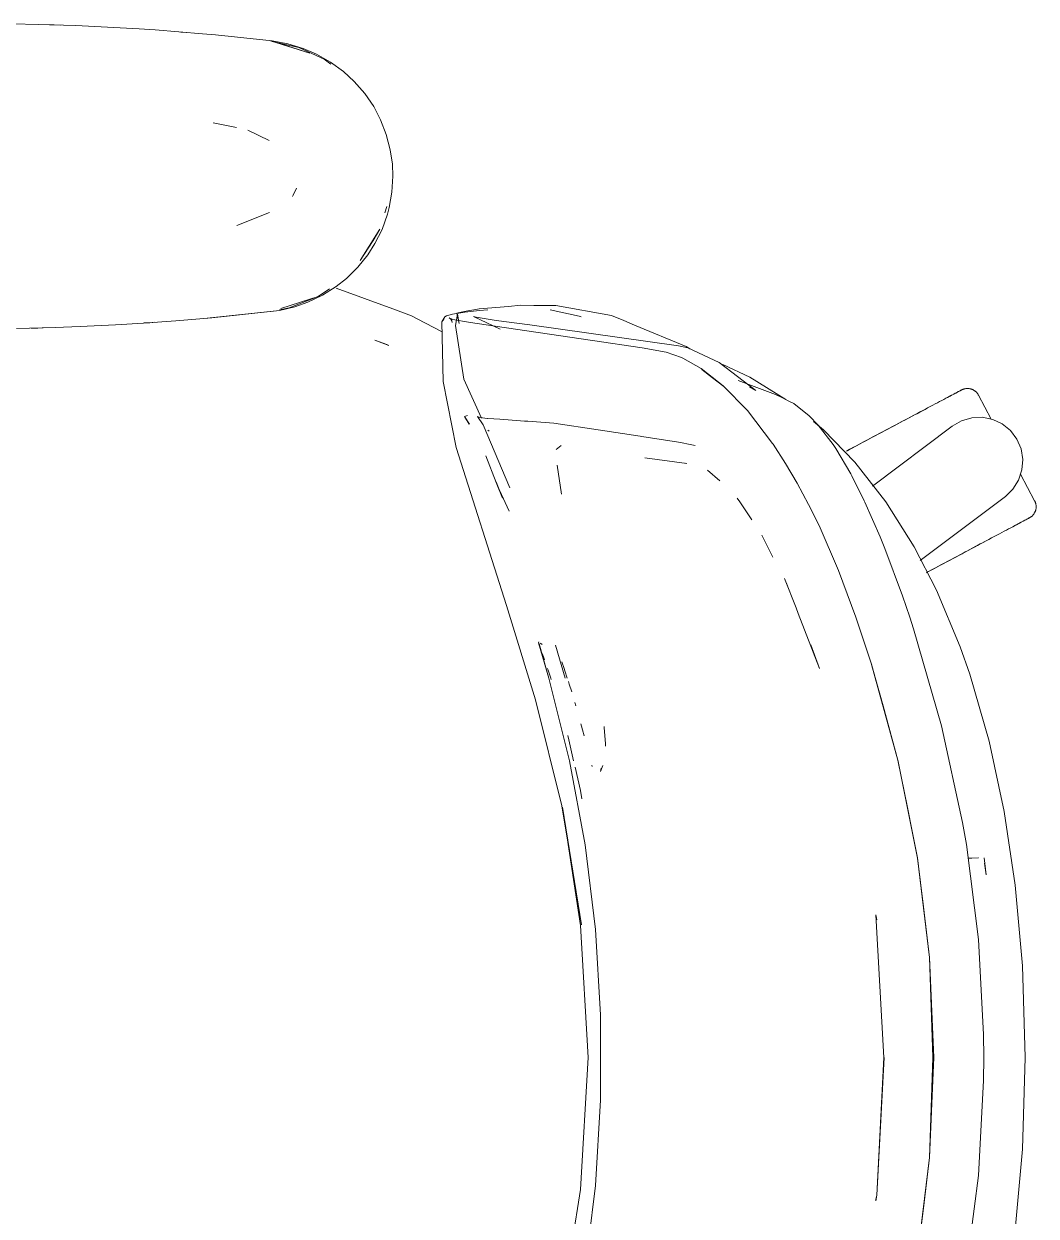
# Model space of a CAD drawing. Header units: millimetres. Extents: x 155927 to 326028, y -36033 to 97293.
# Drawn here: x 165970 to 166291.4, y 17334.7 to 17713.5 of the extents above; entities that cross this region are included whole.
import ezdxf

# ---------------------------------------------------------------- set-up
doc = ezdxf.new("R2010")
doc.units = ezdxf.units.MM
doc.header["$MEASUREMENT"] = 0
doc.layers.add('G-IMPT', color=8, linetype='CONTINUOUS', lineweight=9)
doc.layers.add('I-FURN', color=8, linetype='CONTINUOUS', lineweight=9)

msp = doc.modelspace()

# ---------------------------------------------------------------- linework, layer by layer
at = {"layer": 'G-IMPT'}
for p, q in [((165966.26, 17713.49), (165974.67, 17713.32)), ((165986.43, 17712.94), (165974.67, 17713.32)), ((165979.61, 17713.19), (165978.12, 17713.2)), ((165981.55, 17713.08), (165979.61, 17713.19)), ((165986.43, 17712.94), (165992.46, 17712.68)), ((166006.6, 17711.87), (165992.46, 17712.68)), ((166011.68, 17711.55), (166006.6, 17711.87)), ((166011.68, 17711.55), (166026.74, 17710.3)), ((166019.87, 17710.89), (166021.54, 17710.73)), ((166026.74, 17710.3), (166030.87, 17709.95)), ((166030.87, 17709.95), (166048.8, 17708.05)), ((166048.28, 17708.05), (166060.75, 17704.22)), ((166048.28, 17708.05), (166051.6, 17707.13)), ((166048.8, 17708.05), (166053.84, 17707.15)), ((166057.25, 17706), (166048.85, 17707.92)), ((166060.75, 17704.22), (166051.6, 17707.13)), ((166058.7, 17705.69), (166053.84, 17707.15)), ((166057.25, 17706), (166065.32, 17702.27)), ((166062.94, 17703.88), (166058.7, 17705.69)), ((166062.94, 17703.88), (166067.38, 17701.36)), ((166067.43, 17700.67), (166065.32, 17702.27)), ((166071.47, 17698.37), (166067.38, 17701.36)), ((166071.47, 17698.37), (166074.9, 17695.2)), ((166078.23, 17691.37), (166074.9, 17695.2)), ((166081.06, 17687.2), (166078.23, 17691.37)), ((166081.06, 17687.2), (166083.25, 17683.04)), ((166030.08, 17682.08), (166037.52, 17680.51)), ((166083.25, 17683.04), (166085.08, 17678.32)), ((166047.91, 17676.47), (166041.13, 17679.74)), ((166086.34, 17673.46), (166085.08, 17678.32)), ((166086.34, 17673.46), (166086.99, 17668.94)), ((166087.16, 17665.1), (166086.99, 17668.94)), ((166087.16, 17665.1), (166086.87, 17660.06)), ((166055.53, 17659.05), (166055.24, 17658.6)), ((166056.55, 17661.27), (166055.53, 17659.05)), ((166086.87, 17660.06), (166085.99, 17655.11)), ((166084.62, 17653.42), (166085.24, 17655.44)), ((166085.99, 17655.11), (166085.42, 17652.98)), ((166037.58, 17649.38), (166048.01, 17653.52)), ((166083.71, 17648.21), (166085.42, 17652.98)), ((166083.06, 17648.3), (166076.74, 17638.35)), ((166083.06, 17648.3), (166080.9, 17644.62)), ((166083.71, 17648.21), (166081.47, 17643.7)), ((166080.9, 17644.62), (166076.74, 17638.35)), ((166081.47, 17643.7), (166079.2, 17640.15)), ((166076.01, 17636.17), (166079.2, 17640.15)), ((166076.01, 17636.17), (166072.41, 17632.62)), ((166072.41, 17632.62), (166069.1, 17630)), ((166063.45, 17626.88), (166067.03, 17629.3)), ((166064.78, 17627.27), (166069.1, 17630)), ((166069.1, 17629.55), (166087.15, 17622.94)), ((166063.45, 17626.88), (166051.6, 17623.06)), ((166060.75, 17625.98), (166051.6, 17623.06)), ((166054.23, 17623.27), (166062.41, 17626.47)), ((166060.2, 17625.08), (166056.06, 17623.63)), ((166064.78, 17627.27), (166060.2, 17625.08)), ((166063.45, 17626.88), (166060.75, 17625.98)), ((166123.83, 17623.72), (166127.79, 17624.07)), ((166131.96, 17624.06), (166127.79, 17624.07)), ((166138.92, 17624.04), (166131.96, 17624.06)), ((166138.92, 17624.04), (166156.62, 17620.8)), ((166029.66, 17620.13), (166018.27, 17619.14)), ((166051.1, 17622.48), (166028.15, 17620.02)), ((166028.15, 17620.02), (166048.28, 17622.14)), ((166051.1, 17622.48), (166029.66, 17620.13)), ((166051.1, 17622.48), (166048.28, 17622.14)), ((166051.1, 17622.48), (166056.06, 17623.63)), ((166051.18, 17622.69), (166054.23, 17623.27)), ((166087.15, 17622.94), (166093.12, 17620.75)), ((166094.88, 17619.82), (166093.12, 17620.75)), ((166103.7, 17620.4), (166103.32, 17619.91)), ((166104.23, 17620.72), (166103.7, 17620.4)), ((166104.23, 17620.72), (166106.1, 17621.27)), ((166109.37, 17621.81), (166106.1, 17621.27)), ((166107.7, 17621.21), (166107.01, 17617.63)), ((166109.79, 17622.07), (166107.46, 17621.62)), ((166108.19, 17618.34), (166107.46, 17621.62)), ((166108.19, 17618.34), (166107.7, 17621.21)), ((166109.37, 17621.81), (166109.99, 17621.88)), ((166114.04, 17622.88), (166109.79, 17622.07)), ((166109.99, 17621.88), (166114.68, 17622.4)), ((166112.8, 17620.48), (166121.2, 17616.49)), ((166112.8, 17620.48), (166113.66, 17620.34)), ((166118.69, 17619.51), (166113.66, 17620.34)), ((166114.51, 17622.92), (166114.04, 17622.88)), ((166114.51, 17622.92), (166123.83, 17623.72)), ((166114.68, 17622.4), (166117.27, 17622.61)), ((166137.06, 17622.63), (166146.37, 17620.58)), ((166146.37, 17620.58), (166146.94, 17620.43)), ((166156.62, 17620.8), (166160.48, 17619.21)), ((165967.62, 17616.72), (165979.92, 17617.02)), ((165974.39, 17616.86), (165972.32, 17616.86)), ((165976.05, 17616.94), (165974.39, 17616.86)), ((165987.8, 17617.31), (165979.92, 17617.02)), ((165987.8, 17617.31), (165999.11, 17617.85)), ((166007.98, 17618.41), (165999.11, 17617.85)), ((166007.98, 17618.41), (166018.27, 17619.14)), ((166010.02, 17618.55), (166008.12, 17618.46)), ((166010.02, 17618.55), (166011.44, 17618.68)), ((166102.78, 17615.68), (166094.88, 17619.82)), ((166102.71, 17618.87), (166103.32, 17619.91)), ((166103.1, 17599.88), (166102.71, 17618.87)), ((166103.19, 17619.28), (166103.32, 17619.91)), ((166103.19, 17619.28), (166103.3, 17619.83)), ((166103.32, 17619.91), (166103.3, 17619.83)), ((166105.59, 17619.68), (166105.08, 17620.07)), ((166106.18, 17619.52), (166105.08, 17620.07)), ((166106.18, 17619.52), (166105.56, 17619.68)), ((166105.56, 17619.68), (166111.83, 17618.58)), ((166105.59, 17619.68), (166105.91, 17619.14)), ((166105.99, 17618.64), (166105.91, 17619.14)), ((166109.73, 17600.59), (166107.01, 17617.63)), ((166111.83, 17618.58), (166119.68, 17617.46)), ((166118.69, 17619.51), (166119.98, 17619.29)), ((166119.68, 17617.46), (166150.56, 17612.91)), ((166130.65, 17617.85), (166119.98, 17619.29)), ((166130.65, 17617.85), (166177.86, 17611.18)), ((166163.85, 17617.82), (166160.48, 17619.21)), ((166180.3, 17611.02), (166163.85, 17617.82)), ((166085.84, 17611.34), (166081.38, 17612.98)), ((166081.38, 17612.98), (166085.26, 17611.6)), ((166150.56, 17612.91), (166166.32, 17610.52)), ((166085.84, 17611.34), (166085.26, 17611.6)), ((166173.99, 17609.22), (166166.32, 17610.52)), ((166173.99, 17609.22), (166178.78, 17607.46)), ((166177.86, 17611.18), (166180.85, 17610.53)), ((166181.47, 17610.25), (166180.3, 17611.02)), ((166184.22, 17608.97), (166180.85, 17610.53)), ((166184.22, 17608.97), (166190.74, 17605.93)), ((166179.21, 17607.25), (166178.78, 17607.46)), ((166185.04, 17603.96), (166179.21, 17607.25)), ((166202.45, 17596.99), (166190.74, 17605.93)), ((166191.93, 17605.26), (166200.56, 17601.28)), ((166185.04, 17603.96), (166192.01, 17598.54)), ((166192.22, 17598.24), (166185.27, 17603.64)), ((166185.27, 17603.64), (166188.64, 17601.05)), ((166200.56, 17601.28), (166212, 17594.15)), ((166103.1, 17599.88), (166107.29, 17578.93)), ((166109.73, 17600.59), (166115.34, 17588.24)), ((166192.22, 17598.24), (166188.64, 17601.05)), ((166199.74, 17590.64), (166192.01, 17598.54)), ((166196.79, 17600.22), (166208.7, 17595.71)), ((166202.45, 17596.99), (166200.41, 17598.15)), ((166210.92, 17594.64), (166208.7, 17595.71)), ((166213.36, 17593.46), (166210.92, 17594.64)), ((166199.74, 17590.64), (166207.76, 17580.21)), ((166214.5, 17592.85), (166213.36, 17593.46)), ((166214.5, 17592.85), (166219.36, 17588.98)), ((166109.87, 17588.76), (166109.93, 17588.78)), ((166109.87, 17588.76), (166111.46, 17586.29)), ((166110.81, 17589.05), (166109.93, 17588.78)), ((166111.46, 17586.29), (166109.93, 17588.78)), ((166109.93, 17588.78), (166111.42, 17586.31)), ((166114.8, 17588.47), (166114.08, 17588.75)), ((166114.08, 17588.75), (166115.84, 17586.08)), ((166114.8, 17588.47), (166114.81, 17588.46)), ((166117.19, 17588.17), (166114.81, 17588.46)), ((166115.84, 17586.08), (166124.27, 17566.11)), ((166117.19, 17588.17), (166117.27, 17588.16)), ((166121.15, 17587.86), (166117.27, 17588.16)), ((166129.01, 17587.3), (166121.15, 17587.86)), ((166129.99, 17587.23), (166129.01, 17587.3)), ((166138.23, 17586.61), (166129.99, 17587.23)), ((166138.23, 17586.61), (166138.31, 17586.6)), ((166152.38, 17584.57), (166138.31, 17586.6)), ((166219.36, 17588.98), (166222.26, 17585.96)), ((166223.93, 17584.54), (166220.75, 17587.14)), ((166117.29, 17584.37), (166117.72, 17584.1)), ((166152.38, 17584.57), (166165.74, 17582.46)), ((166165.74, 17582.46), (166166.25, 17582.38)), ((166166.86, 17582.28), (166166.25, 17582.38)), ((166166.86, 17582.28), (166178.58, 17580.48)), ((166222.26, 17585.96), (166226.97, 17579.83)), ((166223.93, 17584.54), (166233.88, 17574.25)), ((166123.28, 17528.69), (166107.29, 17578.93)), ((166138.97, 17578.22), (166140.61, 17579.5)), ((166178.58, 17580.48), (166179.05, 17580.41)), ((166181.03, 17579.98), (166179.05, 17580.41)), ((166183.2, 17579.52), (166181.03, 17579.98)), ((166207.93, 17579.95), (166207.76, 17580.21)), ((166211.81, 17573.85), (166207.93, 17579.95)), ((166226.97, 17579.83), (166227.83, 17578.54)), ((166232.57, 17570.54), (166227.83, 17578.54)), ((166119.97, 17567.74), (166116.72, 17576.21)), ((166167.16, 17575.6), (166180.52, 17573.82)), ((166139.33, 17573.27), (166140.73, 17564.11)), ((166139.33, 17573.27), (166139.37, 17572.93)), ((166180.52, 17573.82), (166180.04, 17573.97)), ((166191.01, 17568.32), (166187.11, 17571.66)), ((166211.81, 17573.85), (166215.58, 17567.62)), ((166243.69, 17561.64), (166233.88, 17574.25)), ((166121.99, 17562.84), (166119.97, 17567.95)), ((166119.97, 17567.95), (166122, 17562.83)), ((166119.97, 17567.74), (166121.99, 17562.84)), ((166219.15, 17560.83), (166215.58, 17567.62)), ((166232.87, 17569.94), (166232.57, 17570.54)), ((166232.87, 17569.94), (166236.87, 17561.93)), ((166121, 17565.37), (166124.04, 17558.65)), ((166197.29, 17561.69), (166196.54, 17562.79)), ((166197.29, 17561.69), (166200.78, 17556.56)), ((166219.15, 17560.83), (166222.54, 17554.11)), ((166237.09, 17561.49), (166236.87, 17561.93)), ((166237.09, 17561.49), (166241.87, 17550.53)), ((166252.66, 17547.35), (166243.69, 17561.64)), ((166200.78, 17556.56), (166201.18, 17555.98)), ((166228.72, 17539.88), (166222.54, 17554.11)), ((166204.31, 17551.08), (166207.86, 17544.11)), ((166241.87, 17550.53), (166243.35, 17546.85)), ((166248.95, 17531.78), (166243.35, 17546.85)), ((166259.76, 17533.57), (166252.66, 17547.35)), ((166215.21, 17527.92), (166211.49, 17537.24)), ((166211.49, 17537.24), (166212.48, 17535)), ((166234.18, 17525), (166228.72, 17539.88)), ((166267.27, 17515.6), (166259.76, 17533.57)), ((166248.95, 17531.78), (166251.29, 17524.96)), ((166132.47, 17498.71), (166123.28, 17528.69)), ((166215.87, 17526.19), (166215.21, 17527.92)), ((166222.59, 17508.75), (166215.87, 17526.19)), ((166234.18, 17525), (166239.18, 17510.08)), ((166252.48, 17521.35), (166251.29, 17524.96)), ((166252.48, 17521.35), (166261.42, 17490.52)), ((166133.43, 17516.89), (166133.56, 17517.13)), ((166136.7, 17505.67), (166133.43, 17516.89)), ((166136.7, 17505.67), (166133.58, 17516.49)), ((166133.63, 17516.2), (166133.58, 17516.49)), ((166136.7, 17505.67), (166133.63, 17516.2)), ((166134.52, 17516.35), (166133.91, 17516.73)), ((166134.52, 17516.35), (166134.31, 17516.49)), ((166141.89, 17505.66), (166138.85, 17516.09)), ((166222.59, 17508.75), (166219.86, 17516.18)), ((166267.27, 17515.6), (166270.35, 17506.87)), ((166134.97, 17512.41), (166134.57, 17513.48)), ((166135.32, 17511.44), (166134.97, 17512.41)), ((166140.77, 17510.84), (166141.53, 17508.68)), ((166136.3, 17508.69), (166136.59, 17507.89)), ((166137.32, 17505.66), (166136.59, 17507.89)), ((166141.78, 17507.96), (166141.53, 17508.68)), ((166141.78, 17507.96), (166142.55, 17505.66)), ((166242.91, 17496.83), (166239.14, 17510)), ((166247.57, 17479.59), (166239.14, 17510)), ((166247.57, 17479.59), (166239.18, 17510.08)), ((166270.35, 17506.87), (166276.52, 17485.62)), ((166143.24, 17479.35), (166136.7, 17505.67)), ((166137.32, 17505.66), (166137.47, 17505.21)), ((166142.93, 17504.52), (166143.18, 17503.74)), ((166143.18, 17503.74), (166143.97, 17501.25)), ((166132.47, 17498.71), (166140.78, 17465.03)), ((166144.96, 17497.95), (166145.29, 17496.83)), ((166242.91, 17496.83), (166247.57, 17479.59)), ((166146.87, 17491.16), (166147.86, 17487.3)), ((166146.87, 17491.16), (166147.26, 17489.64)), ((166154.29, 17489.81), (166154.25, 17490.29)), ((166154.56, 17486.1), (166154.29, 17489.81)), ((166268.09, 17459.73), (166261.42, 17490.52)), ((166143.01, 17486.08), (166142.67, 17487.37)), ((166144.56, 17479.33), (166143.01, 17486.08)), ((166154.56, 17486.1), (166154.66, 17484.73)), ((166154.67, 17484.03), (166154.66, 17484.73)), ((166276.52, 17485.62), (166281.33, 17463.26)), ((166143.24, 17479.35), (166148.18, 17452.68)), ((166146.72, 17469.93), (166145.02, 17477.35)), ((166150.46, 17477.54), (166150.33, 17477.95)), ((166153.13, 17475.94), (166153.82, 17477.89)), ((166153.13, 17475.94), (166153.35, 17476.99)), ((166253.74, 17448.46), (166247.53, 17479.7)), ((166247.53, 17479.7), (166253.74, 17448.54)), ((166247.57, 17479.59), (166250.64, 17464.56)), ((166147.19, 17467.3), (166146.72, 17469.93)), ((166140.78, 17465.03), (166147.04, 17427.29)), ((166146.78, 17427.11), (166141.04, 17464.65)), ((166147.04, 17427.29), (166141.04, 17464.65)), ((166253.74, 17448.46), (166250.64, 17464.56)), ((166284.83, 17439.84), (166281.33, 17463.26)), ((166269.28, 17452.81), (166268.09, 17459.73)), ((166148.18, 17452.68), (166151.47, 17425.76)), ((166273.09, 17422.64), (166269.28, 17452.81)), ((166257.56, 17416.94), (166253.74, 17448.54)), ((166255.69, 17432.98), (166253.74, 17448.46)), ((166257.53, 17416.9), (166253.74, 17448.46)), ((166269.83, 17448.45), (166271.07, 17448.5)), ((166273.16, 17448.57), (166271.07, 17448.5)), ((166273.16, 17448.57), (166273.05, 17448.57)), ((166274.92, 17448.54), (166275.57, 17443.13)), ((166275.01, 17446.9), (166275.57, 17443.13)), ((166287.09, 17414.27), (166284.83, 17439.84)), ((166255.69, 17432.98), (166257.53, 17416.9)), ((166146.78, 17427.11), (166149.13, 17385.13)), ((166240.52, 17430.41), (166240.57, 17430.16)), ((166243.07, 17385.13), (166240.57, 17430.47)), ((166240.57, 17430.47), (166240.8, 17428.86)), ((166240.8, 17428.86), (166240.57, 17430.16)), ((166153.13, 17398.69), (166151.47, 17425.76)), ((166274.7, 17392.44), (166273.09, 17422.64)), ((166257.53, 17416.9), (166258.2, 17402.01)), ((166257.53, 17416.9), (166258.67, 17385.13)), ((166258.9, 17385.13), (166257.56, 17416.94)), ((166287.94, 17385.13), (166287.09, 17414.27)), ((166258.2, 17402.01), (166258.67, 17385.13)), ((166153.13, 17371.57), (166153.13, 17398.69)), ((166274.7, 17392.44), (166274.8, 17385.13)), ((166146.78, 17343.14), (166149.13, 17385.13)), ((166243.13, 17385.13), (166240.8, 17341.4)), ((166243.07, 17385.13), (166240.8, 17341.4)), ((166257.53, 17353.35), (166258.67, 17385.13)), ((166257.56, 17353.31), (166258.9, 17385.13)), ((166258.2, 17368.24), (166258.67, 17385.13)), ((166274.7, 17377.82), (166274.8, 17385.13)), ((166287.09, 17355.99), (166287.94, 17385.13)), ((166274.7, 17377.82), (166273.09, 17347.61)), ((166153.13, 17371.57), (166151.47, 17344.5)), ((166258.2, 17368.24), (166257.53, 17353.35)), ((166284.83, 17330.42), (166287.09, 17355.99)), ((166257.53, 17353.35), (166253.74, 17321.8)), ((166257.56, 17353.31), (166253.74, 17321.72)), ((166257.53, 17353.35), (166255.69, 17337.27)), ((166273.09, 17347.61), (166269.28, 17317.44)), ((166148.18, 17317.58), (166151.47, 17344.5)), ((166140.78, 17305.23), (166146.78, 17343.14)), ((166240.52, 17339.85), (166240.57, 17340.1)), ((166240.8, 17341.4), (166240.54, 17339.62)), ((166240.8, 17341.4), (166240.57, 17340.1)), ((166253.74, 17321.8), (166255.69, 17337.27))]:
    msp.add_line(p, q, dxfattribs=at)
at = {"layer": 'I-FURN'}
for p, q in [((166268.15, 17597.37), (166268.3, 17597.43)), ((166268.3, 17597.43), (166268.45, 17597.48)), ((166268.45, 17597.48), (166268.61, 17597.52)), ((166268.61, 17597.52), (166268.77, 17597.56)), ((166268.77, 17597.56), (166268.93, 17597.59)), ((166268.93, 17597.59), (166269.08, 17597.61)), ((166269.08, 17597.61), (166269.25, 17597.63)), ((166269.25, 17597.63), (166269.41, 17597.64)), ((166269.41, 17597.64), (166269.57, 17597.65)), ((166269.57, 17597.65), (166269.73, 17597.64)), ((166269.73, 17597.64), (166269.89, 17597.64)), ((166269.89, 17597.64), (166270.05, 17597.62)), ((166270.05, 17597.62), (166270.21, 17597.6)), ((166270.21, 17597.6), (166270.37, 17597.57)), ((166270.37, 17597.57), (166270.53, 17597.54)), ((166270.53, 17597.54), (166270.68, 17597.5)), ((166270.68, 17597.5), (166270.84, 17597.45)), ((166270.84, 17597.45), (166270.99, 17597.4)), ((166270.99, 17597.4), (166271.14, 17597.34)), ((166261.47, 17593.86), (166260.79, 17593.5)), ((166262.12, 17594.2), (166261.47, 17593.86)), ((166262.74, 17594.53), (166262.12, 17594.2)), ((166263.32, 17594.84), (166262.74, 17594.53)), ((166263.01, 17594.67), (166263.58, 17594.98)), ((166263.87, 17595.13), (166263.32, 17594.84)), ((166263.58, 17594.98), (166264.11, 17595.26)), ((166264.39, 17595.41), (166263.87, 17595.13)), ((166264.11, 17595.26), (166264.61, 17595.53)), ((166264.87, 17595.66), (166264.39, 17595.41)), ((166264.61, 17595.53), (166265.08, 17595.77)), ((166265.32, 17595.9), (166264.87, 17595.66)), ((166265.08, 17595.77), (166265.51, 17596)), ((166265.73, 17596.12), (166265.32, 17595.9)), ((166265.51, 17596), (166265.9, 17596.21)), ((166266.1, 17596.32), (166265.73, 17596.12)), ((166265.9, 17596.21), (166266.26, 17596.4)), ((166266.43, 17596.5), (166266.1, 17596.32)), ((166266.26, 17596.4), (166266.58, 17596.57)), ((166266.73, 17596.65), (166266.43, 17596.5)), ((166266.58, 17596.57), (166266.85, 17596.72)), ((166266.99, 17596.79), (166266.73, 17596.65)), ((166266.85, 17596.72), (166267.1, 17596.85)), ((166267.21, 17596.91), (166266.99, 17596.79)), ((166267.1, 17596.85), (166267.3, 17596.95)), ((166267.39, 17597), (166267.21, 17596.91)), ((166267.3, 17596.95), (166267.46, 17597.04)), ((166267.53, 17597.08), (166267.39, 17597)), ((166267.46, 17597.04), (166267.58, 17597.1)), ((166267.63, 17597.13), (166267.53, 17597.08)), ((166267.58, 17597.1), (166267.66, 17597.15)), ((166267.69, 17597.16), (166267.63, 17597.13)), ((166267.66, 17597.15), (166267.7, 17597.17)), ((166267.71, 17597.17), (166267.69, 17597.16)), ((166267.7, 17597.17), (166267.71, 17597.17)), ((166267.71, 17597.17), (166267.85, 17597.25)), ((166267.85, 17597.25), (166268, 17597.31)), ((166268, 17597.31), (166268.15, 17597.37)), ((166271.14, 17597.34), (166271.29, 17597.28)), ((166271.29, 17597.28), (166271.43, 17597.21)), ((166271.43, 17597.21), (166271.57, 17597.13)), ((166271.57, 17597.13), (166271.71, 17597.05)), ((166271.71, 17597.05), (166271.85, 17596.96)), ((166271.85, 17596.96), (166271.98, 17596.87)), ((166271.98, 17596.87), (166272.11, 17596.77)), ((166272.11, 17596.77), (166272.23, 17596.67)), ((166272.23, 17596.67), (166272.35, 17596.56)), ((166272.35, 17596.56), (166272.47, 17596.45)), ((166272.47, 17596.45), (166272.58, 17596.33)), ((166272.58, 17596.33), (166272.69, 17596.21)), ((166272.69, 17596.21), (166272.79, 17596.08)), ((166272.79, 17596.08), (166272.88, 17595.96)), ((166272.88, 17595.96), (166272.97, 17595.82)), ((166272.97, 17595.82), (166273.06, 17595.69)), ((166273.06, 17595.69), (166273.14, 17595.55)), ((166273.14, 17595.55), (166273.16, 17595.51)), ((166277.19, 17587.92), (166273.16, 17595.51)), ((166253.03, 17589.37), (166253.94, 17589.85)), ((166254.42, 17590.11), (166253.52, 17589.63)), ((166253.94, 17589.85), (166254.83, 17590.32)), ((166255.3, 17590.57), (166254.42, 17590.11)), ((166254.83, 17590.32), (166255.69, 17590.79)), ((166256.15, 17591.03), (166255.3, 17590.57)), ((166255.69, 17590.79), (166256.54, 17591.24)), ((166256.99, 17591.47), (166256.15, 17591.03)), ((166257.8, 17591.91), (166256.99, 17591.47)), ((166258.59, 17592.32), (166257.8, 17591.91)), ((166259.35, 17592.73), (166258.59, 17592.32)), ((166260.09, 17593.12), (166259.35, 17592.73)), ((166260.79, 17593.5), (166260.09, 17593.12)), ((166246.85, 17586.08), (166245.85, 17585.55)), ((166246.31, 17585.79), (166247.3, 17586.32)), ((166247.83, 17586.6), (166246.85, 17586.08)), ((166247.3, 17586.32), (166248.28, 17586.84)), ((166248.81, 17587.13), (166247.83, 17586.6)), ((166248.28, 17586.84), (166249.26, 17587.36)), ((166249.78, 17587.64), (166248.81, 17587.13)), ((166249.26, 17587.36), (166250.22, 17587.88)), ((166250.74, 17588.15), (166249.78, 17587.64)), ((166250.22, 17587.88), (166251.17, 17588.38)), ((166251.68, 17588.65), (166250.74, 17588.15)), ((166251.17, 17588.38), (166252.11, 17588.88)), ((166252.61, 17589.15), (166251.68, 17588.65)), ((166252.11, 17588.88), (166253.03, 17589.37)), ((166253.52, 17589.63), (166252.61, 17589.15)), ((166264.82, 17585.73), (166267.73, 17587.42)), ((166267.73, 17587.42), (166270.97, 17588.36)), ((166270.97, 17588.36), (166274.34, 17588.5)), ((166274.34, 17588.5), (166277.65, 17587.83)), ((166277.65, 17587.83), (166280.7, 17586.39)), ((166280.7, 17586.39), (166283.32, 17584.26)), ((166239.83, 17582.35), (166238.84, 17581.82)), ((166239.29, 17582.06), (166240.29, 17582.6)), ((166239.5, 17566.65), (166264.82, 17585.73)), ((166240.83, 17582.88), (166239.83, 17582.35)), ((166240.29, 17582.6), (166241.3, 17583.13)), ((166241.84, 17583.42), (166240.83, 17582.88)), ((166241.3, 17583.13), (166242.3, 17583.66)), ((166242.84, 17583.95), (166241.84, 17583.42)), ((166242.3, 17583.66), (166243.31, 17584.2)), ((166243.85, 17584.49), (166242.84, 17583.95)), ((166243.31, 17584.2), (166244.31, 17584.73)), ((166244.85, 17585.02), (166243.85, 17584.49)), ((166244.31, 17584.73), (166245.31, 17585.26)), ((166245.85, 17585.55), (166244.85, 17585.02)), ((166245.31, 17585.26), (166246.31, 17585.79)), ((166283.32, 17584.26), (166285.35, 17581.57)), ((166231.62, 17577.98), (166232.53, 17578.47)), ((166233.03, 17578.74), (166232.11, 17578.25)), ((166232.53, 17578.47), (166233.46, 17578.96)), ((166233.97, 17579.23), (166233.03, 17578.74)), ((166233.46, 17578.96), (166234.41, 17579.47)), ((166234.92, 17579.74), (166233.97, 17579.23)), ((166234.41, 17579.47), (166235.37, 17579.98)), ((166235.89, 17580.25), (166234.92, 17579.74)), ((166235.37, 17579.98), (166236.33, 17580.49)), ((166236.86, 17580.77), (166235.89, 17580.25)), ((166236.33, 17580.49), (166237.31, 17581.01)), ((166237.85, 17581.29), (166236.86, 17580.77)), ((166237.31, 17581.01), (166238.3, 17581.54)), ((166238.84, 17581.82), (166237.85, 17581.29)), ((166238.3, 17581.54), (166239.29, 17582.06)), ((166285.35, 17581.57), (166286.67, 17578.46)), ((166286.67, 17578.46), (166287.22, 17575.14)), ((166232.11, 17578.25), (166231.21, 17577.76)), ((166287.22, 17575.14), (166286.95, 17571.77)), ((166286.95, 17571.77), (166285.89, 17568.57)), ((166285.89, 17568.57), (166284.09, 17565.72)), ((166290.97, 17562.01), (166286.5, 17570.42)), ((166281.66, 17563.38), (166254.59, 17542.98)), ((166284.09, 17565.72), (166281.66, 17563.38)), ((166290.97, 17562.01), (166291.05, 17561.86)), ((166291.05, 17561.86), (166291.11, 17561.72)), ((166291.11, 17561.72), (166291.17, 17561.57)), ((166291.17, 17561.57), (166291.23, 17561.42)), ((166291.23, 17561.42), (166291.28, 17561.26)), ((166291.28, 17561.26), (166291.32, 17561.11)), ((166291.32, 17561.11), (166291.36, 17560.95)), ((166291.36, 17560.95), (166291.39, 17560.79)), ((166291.39, 17560.79), (166291.41, 17560.63)), ((166291.42, 17559.67), (166291.4, 17559.51)), ((166291.41, 17560.63), (166291.43, 17560.47)), ((166291.43, 17559.83), (166291.42, 17559.67)), ((166291.43, 17560.47), (166291.44, 17560.31)), ((166291.44, 17559.99), (166291.43, 17559.83)), ((166291.44, 17560.31), (166291.44, 17560.15)), ((166291.44, 17560.15), (166291.44, 17559.99)), ((166287.5, 17555.6), (166287.85, 17555.79)), ((166288.03, 17555.88), (166287.69, 17555.7)), ((166287.85, 17555.79), (166288.17, 17555.95)), ((166288.33, 17556.04), (166288.03, 17555.88)), ((166288.17, 17555.95), (166288.45, 17556.1)), ((166288.59, 17556.18), (166288.33, 17556.04)), ((166288.45, 17556.1), (166288.69, 17556.23)), ((166288.8, 17556.29), (166288.59, 17556.18)), ((166288.69, 17556.23), (166288.89, 17556.34)), ((166288.98, 17556.39), (166288.8, 17556.29)), ((166288.89, 17556.34), (166289.05, 17556.42)), ((166289.13, 17556.46), (166288.98, 17556.39)), ((166289.05, 17556.42), (166289.18, 17556.49)), ((166289.23, 17556.52), (166289.13, 17556.46)), ((166289.18, 17556.49), (166289.26, 17556.53)), ((166289.29, 17556.55), (166289.23, 17556.52)), ((166289.26, 17556.53), (166289.3, 17556.56)), ((166289.31, 17556.56), (166289.29, 17556.55)), ((166289.3, 17556.56), (166289.31, 17556.56)), ((166289.34, 17556.58), (166289.31, 17556.56)), ((166289.48, 17556.66), (166289.34, 17556.58)), ((166289.62, 17556.74), (166289.48, 17556.66)), ((166289.75, 17556.84), (166289.62, 17556.74)), ((166289.88, 17556.93), (166289.75, 17556.84)), ((166290.01, 17557.03), (166289.88, 17556.93)), ((166290.13, 17557.14), (166290.01, 17557.03)), ((166290.25, 17557.25), (166290.13, 17557.14)), ((166290.36, 17557.37), (166290.25, 17557.25)), ((166290.47, 17557.49), (166290.36, 17557.37)), ((166290.57, 17557.61), (166290.47, 17557.49)), ((166290.67, 17557.74), (166290.57, 17557.61)), ((166290.76, 17557.87), (166290.67, 17557.74)), ((166290.85, 17558.01), (166290.76, 17557.87)), ((166290.93, 17558.14), (166290.85, 17558.01)), ((166291, 17558.29), (166290.93, 17558.14)), ((166291.07, 17558.43), (166291, 17558.29)), ((166291.14, 17558.58), (166291.07, 17558.43)), ((166291.2, 17558.73), (166291.14, 17558.58)), ((166291.25, 17558.88), (166291.2, 17558.73)), ((166291.3, 17559.04), (166291.25, 17558.88)), ((166291.34, 17559.19), (166291.3, 17559.04)), ((166291.37, 17559.35), (166291.34, 17559.19)), ((166291.4, 17559.51), (166291.37, 17559.35)), ((166280.54, 17551.9), (166281.29, 17552.3)), ((166281.29, 17552.3), (166282.01, 17552.68)), ((166282.01, 17552.68), (166282.7, 17553.05)), ((166282.7, 17553.05), (166283.37, 17553.4)), ((166283.37, 17553.4), (166284, 17553.74)), ((166284, 17553.74), (166284.6, 17554.06)), ((166284.92, 17554.22), (166284.33, 17553.91)), ((166284.6, 17554.06), (166285.17, 17554.36)), ((166285.47, 17554.52), (166284.92, 17554.22)), ((166285.17, 17554.36), (166285.71, 17554.65)), ((166285.98, 17554.79), (166285.47, 17554.52)), ((166285.71, 17554.65), (166286.21, 17554.91)), ((166286.47, 17555.05), (166285.98, 17554.79)), ((166286.21, 17554.91), (166286.68, 17555.16)), ((166286.91, 17555.29), (166286.47, 17555.05)), ((166286.68, 17555.16), (166287.1, 17555.39)), ((166287.32, 17555.5), (166286.91, 17555.29)), ((166287.1, 17555.39), (166287.5, 17555.6)), ((166287.69, 17555.7), (166287.32, 17555.5)), ((166272.77, 17547.77), (166273.71, 17548.26)), ((166274.21, 17548.53), (166273.28, 17548.04)), ((166273.71, 17548.26), (166274.63, 17548.75)), ((166275.12, 17549.02), (166274.21, 17548.53)), ((166274.63, 17548.75), (166275.53, 17549.24)), ((166275.53, 17549.24), (166276.42, 17549.71)), ((166276.42, 17549.71), (166277.29, 17550.17)), ((166277.29, 17550.17), (166278.14, 17550.62)), ((166278.14, 17550.62), (166278.96, 17551.06)), ((166278.96, 17551.06), (166279.76, 17551.48)), ((166279.76, 17551.48), (166280.54, 17551.9)), ((166266.45, 17544.4), (166265.44, 17543.87)), ((166265.91, 17544.12), (166266.91, 17544.65)), ((166267.45, 17544.94), (166266.45, 17544.4)), ((166266.91, 17544.65), (166267.91, 17545.18)), ((166268.44, 17545.46), (166267.45, 17544.94)), ((166267.91, 17545.18), (166268.9, 17545.71)), ((166269.43, 17545.99), (166268.44, 17545.46)), ((166268.9, 17545.71), (166269.88, 17546.23)), ((166270.41, 17546.51), (166269.43, 17545.99)), ((166269.88, 17546.23), (166270.85, 17546.75)), ((166271.38, 17547.02), (166270.41, 17546.51)), ((166270.85, 17546.75), (166271.82, 17547.26)), ((166272.33, 17547.53), (166271.38, 17547.02)), ((166271.82, 17547.26), (166272.77, 17547.77)), ((166273.28, 17548.04), (166272.33, 17547.53)), ((166259.44, 17540.68), (166258.46, 17540.16)), ((166258.91, 17540.4), (166259.9, 17540.92)), ((166260.43, 17541.21), (166259.44, 17540.68)), ((166259.9, 17540.92), (166260.89, 17541.45)), ((166261.43, 17541.74), (166260.43, 17541.21)), ((166260.89, 17541.45), (166261.89, 17541.98)), ((166262.43, 17542.27), (166261.43, 17541.74)), ((166261.89, 17541.98), (166262.89, 17542.51)), ((166263.43, 17542.8), (166262.43, 17542.27)), ((166262.89, 17542.51), (166263.9, 17543.05)), ((166264.44, 17543.34), (166263.43, 17542.8)), ((166263.9, 17543.05), (166264.9, 17543.58)), ((166265.44, 17543.87), (166264.44, 17543.34)), ((166264.9, 17543.58), (166265.91, 17544.12)), ((166257.48, 17539.64), (166256.52, 17539.13)), ((166256.96, 17539.36), (166257.93, 17539.88)), ((166258.46, 17540.16), (166257.48, 17539.64)), ((166257.93, 17539.88), (166258.91, 17540.4))]:
    msp.add_line(p, q, dxfattribs=at)

doc.saveas('drawing.dxf')
